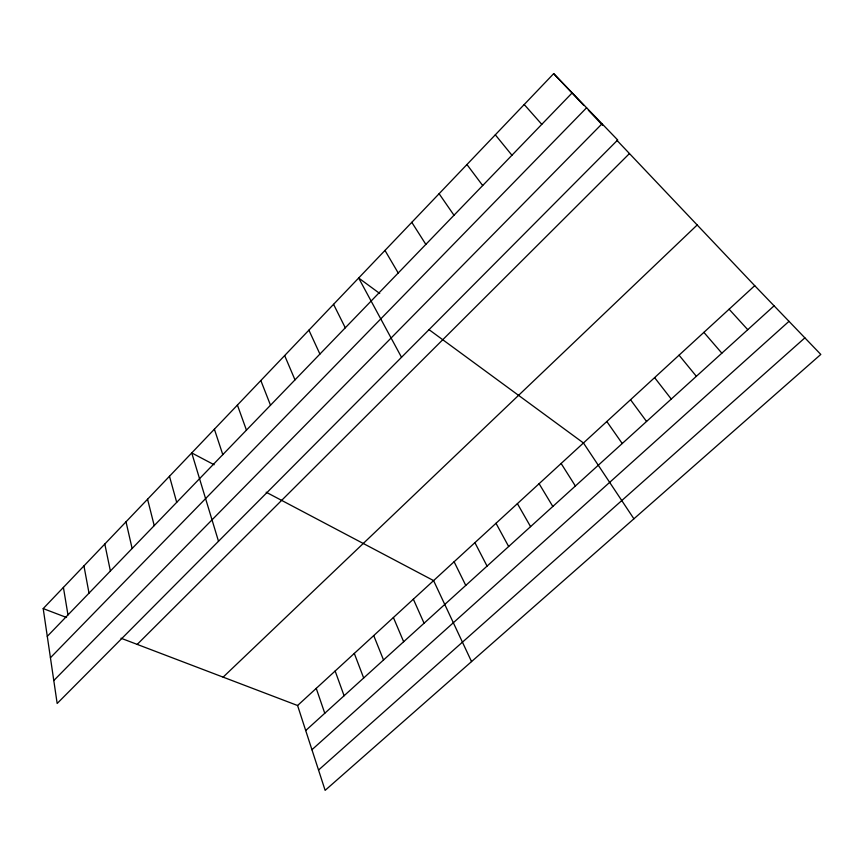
<?xml version="1.0" encoding="UTF-8"?>
<svg xmlns="http://www.w3.org/2000/svg" width="864" height="864" viewBox="0 0 864 864"><rect width="100%" height="100%" fill="white"/><g stroke="black" fill="none" stroke-linecap="round" stroke-linejoin="round"><path stroke-width="1.3" d="M43.2 608.591L553.684 73.645L617.695 139.99L57.164 703.469L43.2 608.591L66.56 617.49M47.282 636.347L572.206 92.848M50.436 657.742L586.602 107.762M53.784 680.551L602.057 123.779M137.203 644.404L629.456 153.554M223.117 677.138L697.183 224.986M297.583 705.51L754.726 285.682L820.8 354.434L325.134 790.355L297.583 705.51L120.992 638.226M305.716 730.544L774.079 305.824M311.936 749.725L788.994 321.332M318.535 770.051L804.87 337.856M214.142 464.756L191.743 452.93L218.506 541.274M266.177 492.221L433.588 580.597L471.539 661.597M379.717 293.468L358.657 278.014L401.522 357.296M429.095 329.702L583.459 442.973L633.906 518.81M553.684 73.645L583.772 105.376M588.362 110.214L602.683 125.312M616.907 140.314L754.726 285.682M729.108 309.215L747.76 329.692M524.21 104.522L541.782 124.351M703.89 332.37L721.85 353.182M679.061 355.18L696.362 376.304M495.31 134.816L511.942 155.239M654.61 377.633L671.263 399.06M466.938 164.538L482.684 185.533M630.536 399.74L646.553 421.459M606.82 421.513L622.231 443.524M439.106 193.709L453.989 215.244M411.793 222.329L425.844 244.393M561.125 463.482L575.381 486.011M539.104 483.7L552.809 506.466M384.977 250.43L398.218 272.992M517.396 503.636L530.572 526.64M496.001 523.282L508.658 546.512M474.908 542.657L487.058 566.104M333.558 304.322L345.287 327.802M454.108 561.762L465.761 585.414M308.902 330.156L319.918 354.067M413.359 599.184L424.062 623.214M284.656 355.558L294.991 379.868M393.401 617.512L403.65 641.725M373.723 635.58L383.519 659.977M260.831 380.527L270.508 405.227M354.305 653.422L363.668 677.981M335.146 671.015L344.088 695.747M237.416 405.065L246.445 430.142M316.235 688.37L324.767 713.264M214.391 429.203L222.793 454.626M169.474 476.269L176.699 502.351M147.56 499.219L154.224 525.625M126.014 521.813L132.127 548.5M104.814 544.028L110.387 571.007M83.948 565.898L89.014 593.147M63.407 587.412L67.975 614.92"/></g></svg>
